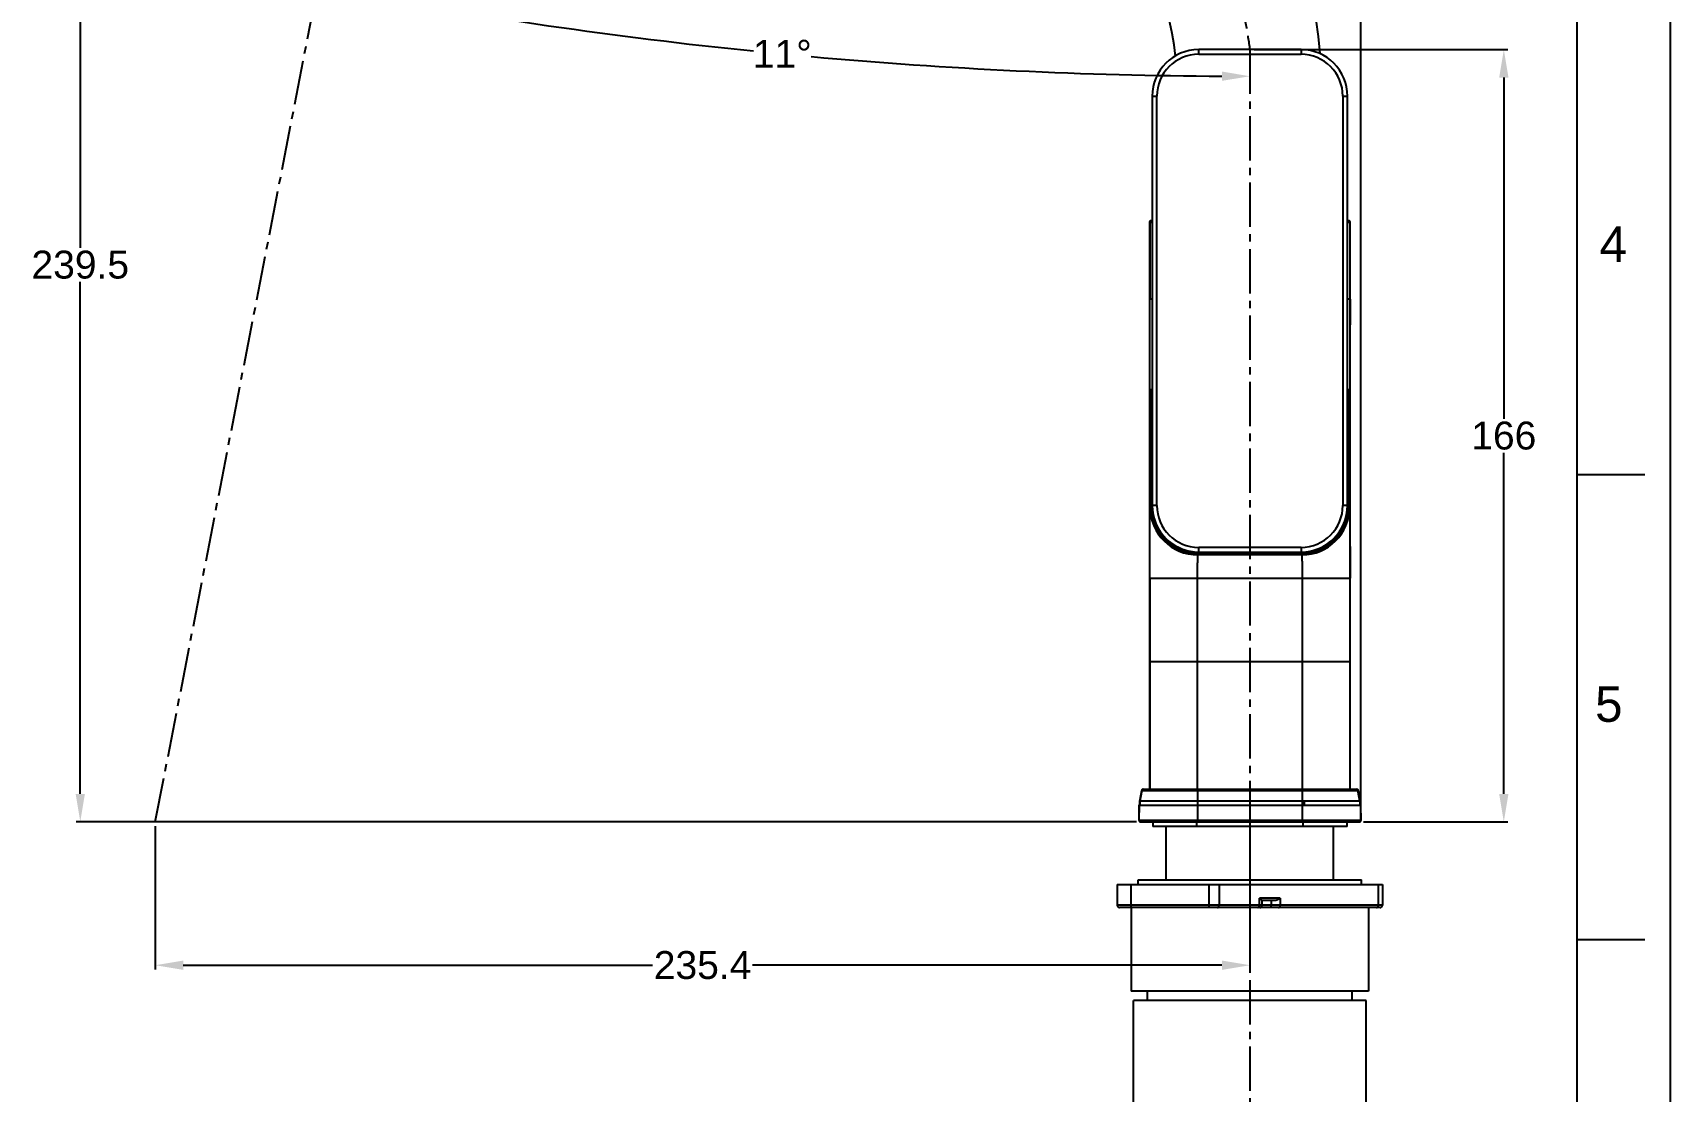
# Model space of a CAD drawing. Header units: millimetres. Extents: x 8455 to 9049, y -103 to 737.
# Drawn here: x 8697.1 to 9049.3, y 184 to 411.6 of the extents above; entities that cross this region are included whole.
import ezdxf

# ---------------------------------------------------------------- set-up
doc = ezdxf.new("R2010")
doc.units = ezdxf.units.MM
doc.linetypes.add('CENTER2', pattern=[28.575, 19.05, -3.175, 3.175, -3.175])
doc.layers.add('CENTER', color=1, linetype='CENTER2')
doc.layers.add('FORM', color=7, linetype='Continuous')
doc.layers.add('DIM', color=3, linetype='Continuous', lineweight=9)
doc.styles.get("Standard").update_dxf_attribs({"font": 'arial.ttf'})
doc.dimstyles.new('겸용-샤워욕조용1', dxfattribs={"dimscale": 0.6, "dimtxt": 10, "dimasz": 10, "dimexe": 1.5, "dimexo": 1.5, "dimgap": 1, "dimtad": 0, "dimtih": 1, "dimtoh": 1, "dimdec": 1, "dimdsep": 46, "dimtxsty": 'Standard', "dimcen": 2.5, "dimclrd": 5, "dimclre": 5, "dimclrt": 5, "dimadec": 1, "dimazin": 2, "dimtfac": 1, "dimtdec": 1, "dimtmove": 0, "dimatfit": 3, "dimfxl": 1.25, "dimarcsym": 0})

# ---------------------------------------------------------------- blocks, each defined once
blk = doc.blocks.new('*D82')
at = {"layer": 'Defpoints', "color": 0, "transparency": 16777216}
for p in [(8775.1, 507.47), (8768.24, 472.13), (8824.76, 410.83), (8958.85, 407.95), (8958.85, 138.03)]:
    blk.add_point(p, dxfattribs=at)
at = {"layer": 'DIM', "color": 5, "lineweight": -2, "transparency": 16777216}
blk.add_line((8768.06, 471.25), (8758.23, 420.65), dxfattribs=at)
for start, end in [(259.32722, 264.16799), (264.84774, 269.67276)]:
    blk.add_arc((8958.85, 1452.75), 1050.52, start, end, dxfattribs=at)
at = {"layer": 'DIM', "color": 5, "transparency": 16777216}
for points in [[(8764.1, 419.42), (8764.48, 421.39), (8758.4, 421.53)], [(8952.85, 403.25), (8952.85, 401.25), (8958.85, 402.23)]]:
    blk.add_solid(points, dxfattribs=at)
at = {"layer": 'DIM', "color": 5, "transparency": 16777216, "insert": (8858.31, 407.05), "char_height": 6, "attachment_point": 5}
blk.add_mtext('11°', dxfattribs=at)
blk = doc.blocks.new('*D83')
at = {"layer": 'Defpoints', "color": 0, "transparency": 16777216}
for p in [(8770.05, 481.46), (8707.35, 241.95), (8935.38, 241.95)]:
    blk.add_point(p, dxfattribs=at)
at = {"layer": 'DIM', "color": 5, "lineweight": -2, "transparency": 16777216}
for p, q in [((8769.15, 481.46), (8706.45, 481.46)), ((8707.35, 475.46), (8707.35, 365.37)), ((8707.35, 247.95), (8707.35, 358.04)), ((8934.48, 241.95), (8706.45, 241.95))]:
    blk.add_line(p, q, dxfattribs=at)
at = {"layer": 'DIM', "color": 5, "transparency": 16777216}
for points in [[(8706.35, 475.46), (8708.35, 475.46), (8707.35, 481.46)], [(8706.35, 247.95), (8708.35, 247.95), (8707.35, 241.95)]]:
    blk.add_solid(points, dxfattribs=at)
at = {"layer": 'DIM', "color": 5, "transparency": 16777216, "insert": (8707.35, 361.7), "char_height": 6, "attachment_point": 5}
blk.add_mtext('239.5', dxfattribs=at)
blk = doc.blocks.new('*D84')
at = {"layer": 'Defpoints', "color": 0, "transparency": 16777216}
for p in [(8958.85, 407.95), (8982.36, 241.95), (9013.46, 241.95)]:
    blk.add_point(p, dxfattribs=at)
at = {"layer": 'DIM', "color": 5, "lineweight": -2, "transparency": 16777216}
for p, q in [((8959.75, 407.95), (9014.36, 407.95)), ((9013.46, 401.95), (9013.46, 328.61)), ((9013.46, 247.95), (9013.46, 321.29)), ((8983.26, 241.95), (9014.36, 241.95))]:
    blk.add_line(p, q, dxfattribs=at)
at = {"layer": 'DIM', "color": 5, "transparency": 16777216}
for points in [[(9012.46, 401.95), (9014.46, 401.95), (9013.46, 407.95)], [(9012.46, 247.95), (9014.46, 247.95), (9013.46, 241.95)]]:
    blk.add_solid(points, dxfattribs=at)
at = {"layer": 'DIM', "color": 5, "transparency": 16777216, "insert": (9013.46, 324.95), "char_height": 6, "attachment_point": 5}
blk.add_mtext('166', dxfattribs=at)
blk = doc.blocks.new('*D86')
at = {"layer": 'Defpoints', "color": 0, "transparency": 16777216}
for p in [(8723.49, 241.95), (8958.85, 241.95), (8958.85, 211.12)]:
    blk.add_point(p, dxfattribs=at)
at = {"layer": 'DIM', "color": 5, "lineweight": -2, "transparency": 16777216}
for p, q in [((8723.49, 241.05), (8723.49, 210.22)), ((8958.85, 241.05), (8958.85, 210.22)), ((8729.49, 211.12), (8830.41, 211.12)), ((8952.85, 211.12), (8851.93, 211.12))]:
    blk.add_line(p, q, dxfattribs=at)
at = {"layer": 'DIM', "color": 5, "transparency": 16777216}
for points in [[(8729.49, 212.12), (8729.49, 210.12), (8723.49, 211.12)], [(8952.85, 212.12), (8952.85, 210.12), (8958.85, 211.12)]]:
    blk.add_solid(points, dxfattribs=at)
at = {"layer": 'DIM', "color": 5, "transparency": 16777216, "insert": (8841.17, 211.12), "char_height": 6, "attachment_point": 5}
blk.add_mtext('235.4', dxfattribs=at)
blk = doc.blocks.new('*D88')
at = {"layer": 'Defpoints', "color": 0, "transparency": 16777216}
for p in [(8982.72, 538.61), (8734.69, 492.24), (8982.72, 242.26)]:
    blk.add_point(p, dxfattribs=at)
at = {"layer": 'DIM', "color": 5, "lineweight": -2, "transparency": 16777216}
for p, q in [((8734.69, 493.14), (8734.69, 539.51)), ((8982.72, 243.16), (8982.72, 539.51)), ((8740.69, 538.61), (8851.42, 538.61)), ((8976.72, 538.61), (8865.99, 538.61))]:
    blk.add_line(p, q, dxfattribs=at)
at = {"layer": 'DIM', "color": 5, "transparency": 16777216}
for points in [[(8740.69, 539.61), (8740.69, 537.61), (8734.69, 538.61)], [(8976.72, 539.61), (8976.72, 537.61), (8982.72, 538.61)]]:
    blk.add_solid(points, dxfattribs=at)
at = {"layer": 'DIM', "color": 5, "transparency": 16777216, "insert": (8858.7, 538.61), "char_height": 6, "attachment_point": 5}
blk.add_mtext('248', dxfattribs=at)

msp = doc.modelspace()

# ---------------------------------------------------------------- linework, layer by layer
at = {"linetype": 'Continuous'}
for p, q in [((8947.85, 406.95), (8947.85, 407.95)), ((8969.85, 407.95), (8947.85, 407.95)), ((8947.85, 406.95), (8969.85, 406.95)), ((8969.85, 407.95), (8969.85, 406.95)), ((8937.85, 397.95), (8937.85, 309.95)), ((8937.85, 397.95), (8938.85, 397.95)), ((8938.85, 309.95), (8938.85, 397.95)), ((8978.85, 397.95), (8979.85, 397.95)), ((8978.85, 397.95), (8978.85, 309.95)), ((8979.85, 309.95), (8979.85, 397.95)), ((8937.25, 370.84), (8937.85, 370.84)), ((8937.25, 370.84), (8937.25, 248.95)), ((8937.31, 370.84), (8937.31, 354.34)), ((8937.55, 371.14), (8937.85, 371.14)), ((8979.85, 371.14), (8980.15, 371.14)), ((8979.85, 370.84), (8980.45, 370.84)), ((8980.39, 354.34), (8980.39, 370.84)), ((8980.45, 248.95), (8980.45, 370.84)), ((8937.85, 354.34), (8937.31, 354.34)), ((8980.39, 354.34), (8979.85, 354.34)), ((8937.55, 331.95), (8937.41, 332.2)), ((8937.55, 309.92), (8937.55, 331.98)), ((8937.55, 331.95), (8937.55, 331.98)), ((8937.55, 331.95), (8937.85, 331.95)), ((8979.85, 331.95), (8980.15, 331.95)), ((8980.29, 332.2), (8980.15, 331.95)), ((8980.15, 331.98), (8980.15, 331.95)), ((8980.15, 309.92), (8980.15, 331.98)), ((8937.38, 309.64), (8937.55, 309.95)), ((8937.85, 309.95), (8937.55, 309.95)), ((8937.55, 309.95), (8937.55, 309.92)), ((8938.85, 309.95), (8937.85, 309.95)), ((8979.85, 309.95), (8978.85, 309.95)), ((8980.15, 309.95), (8979.85, 309.95)), ((8980.15, 309.92), (8980.15, 309.95)), ((8980.15, 309.95), (8980.32, 309.64)), ((8979.66, 308), (8979.65, 307.98)), ((8979.66, 308), (8979.65, 307.98)), ((8947.85, 299.65), (8947.68, 299.34)), ((8970.02, 299.34), (8947.68, 299.34)), ((8947.69, 299.65), (8947.85, 299.65)), ((8969.85, 300.95), (8947.85, 300.95)), ((8947.85, 299.95), (8947.85, 300.95)), ((8947.85, 299.95), (8969.85, 299.95)), ((8947.85, 299.65), (8947.85, 299.95)), ((8947.85, 299.65), (8969.88, 299.65)), ((8969.85, 300.95), (8969.85, 299.95)), ((8969.85, 299.95), (8969.85, 299.65)), ((8969.85, 299.65), (8969.88, 299.65)), ((8970.02, 299.34), (8969.85, 299.65)), ((8937.31, 294.34), (8980.39, 294.34)), ((8937.31, 294.34), (8937.31, 248.95)), ((8947.61, 248.95), (8947.61, 294.34)), ((8970.09, 294.34), (8970.09, 248.95)), ((8980.39, 248.95), (8980.39, 294.34)), ((8935.16, 246.36), (8935.6, 248.7)), ((8935.65, 248.7), (8935.22, 246.36)), ((8935.6, 248.7), (8982.15, 248.7)), ((8935.89, 248.95), (8981.85, 248.95)), ((8947.63, 246.36), (8947.63, 248.95)), ((8970.11, 248.95), (8970.11, 246.36)), ((8982.52, 246.36), (8982.09, 248.7)), ((8982.15, 248.7), (8982.58, 246.36)), ((8935.02, 242.26), (8935.08, 245.54)), ((8935.08, 245.54), (8935.14, 245.54)), ((8935.08, 242.26), (8935.14, 245.54)), ((8935.14, 245.54), (8935.15, 245.54)), ((8935.15, 245.54), (8970.11, 245.54)), ((8970.11, 246.36), (8935.16, 246.36)), ((8947.63, 245.54), (8947.63, 246.36)), ((8947.63, 241.95), (8947.63, 245.54)), ((8970.11, 246.36), (8970.11, 245.54)), ((8970.61, 246.36), (8970.11, 246.36)), ((8970.11, 245.54), (8970.11, 241.95)), ((8970.11, 245.54), (8970.61, 245.54)), ((8982.58, 246.36), (8970.61, 246.36)), ((8970.61, 245.54), (8982.61, 245.54)), ((8982.61, 245.54), (8982.66, 245.54)), ((8982.61, 245.54), (8982.66, 242.26)), ((8982.66, 245.54), (8982.72, 242.26)), ((8935.08, 242.26), (8935.02, 242.26)), ((8982.66, 242.26), (8935.08, 242.26)), ((8935.32, 241.95), (8982.42, 241.95)), ((8937.96, 241.95), (8937.96, 240.95)), ((8979.76, 240.95), (8937.96, 240.95)), ((8940.85, 229.51), (8940.85, 240.95)), ((8947.46, 240.95), (8947.46, 241.95)), ((8970.26, 241.95), (8970.26, 240.95)), ((8976.85, 229.51), (8976.85, 240.95)), ((8979.76, 240.95), (8979.76, 241.95)), ((8982.72, 242.26), (8982.66, 242.26)), ((8934.85, 229.51), (8982.85, 229.51)), ((8934.85, 228.51), (8934.85, 229.51)), ((8982.85, 228.51), (8982.85, 229.51)), ((8930.35, 228.51), (8987.35, 228.51)), ((8930.35, 228.51), (8930.35, 224.01)), ((8933.35, 223.51), (8933.35, 228.51)), ((8950.11, 223.51), (8950.11, 228.51)), ((8952.23, 228.51), (8952.23, 224.01)), ((8965.39, 225.51), (8960.91, 225.51)), ((8960.91, 224.01), (8960.91, 225.51)), ((8965.39, 225.51), (8965.39, 224.01)), ((8986.47, 228.51), (8986.47, 224.01)), ((8987.35, 228.51), (8987.35, 224.01)), ((8987.35, 224.01), (8930.35, 224.01)), ((8986.85, 223.51), (8930.85, 223.51)), ((8933.35, 223.51), (8933.35, 205.51)), ((8964.1, 225.01), (8961.49, 225.01)), ((8961.5, 224.01), (8961.5, 225.01)), ((8963.45, 225.01), (8963.45, 224.01)), ((8984.35, 223.51), (8984.35, 205.51)), ((8984.35, 205.51), (8933.35, 205.51)), ((8936.85, 203.51), (8936.85, 205.51)), ((8980.85, 203.51), (8980.85, 205.51)), ((8983.85, 203.51), (8933.85, 203.51)), ((8933.85, 177.21), (8933.85, 203.51)), ((8983.85, 177.21), (8983.85, 203.51))]:
    msp.add_line(p, q, dxfattribs=at)
msp.add_line((8937.25, 276.4), (8980.45, 276.4))
for centre, radius, start, end in [((8876.35, 398.79), 98, 4.8586, 72), ((8876.35, 398.79), 67, 6.6683, 72), ((8947.85, 397.95), 10, 90, 180), ((8947.85, 397.95), 9, 90, 180), ((8969.85, 397.95), 10, 0, 90), ((8969.85, 397.95), 9, 0, 90), ((8947.91, 331.95), 10.36, 166.8101, 179.8143), ((8969.79, 331.95), 10.36, 0.1858, 13.1896), ((8947.85, 309.95), 10.3, 180.1494, 269.152), ((8947.99, 309.96), 10.14, 180.0648, 180.2581), ((8947.85, 309.95), 10, 180, 270), ((8947.95, 309.96), 10.1, 180.2485, 191.1812), ((8947.85, 309.95), 9, 180, 270), ((8969.85, 309.95), 10, 270, 0), ((8969.85, 309.95), 9, 270, 0), ((8969.85, 309.95), 10.3, 270.155, 359.8518), ((8969.7, 309.96), 10.15, 359.0618, 359.9352), ((8947.68, 309.64), 10.3, 180.0036, 269.9979), ((8947.85, 309.95), 10, 191.2354, 269.7126), ((8970.02, 309.64), 10.3, 270.0021, 359.9964), ((8969.85, 309.95), 10, 271.5916, 348.6556), ((8969.76, 309.96), 10.09, 348.816, 359.0725), ((8947.86, 310.09), 10.14, 269.6506, 269.9347), ((8969.84, 310.09), 10.14, 270.0654, 271.6374), ((8940.09, 245.45), 5.01, 169.5738, 178.992), ((8940.15, 245.45), 5.01, 169.5749, 178.9923), ((8940.16, 245.45), 5.01, 169.5888, 178.9976), ((8847.38, 245.35), 123.23, 0.0874, 0.4679), ((8977.6, 245.45), 5.01, 1.008, 10.4253), ((8977.66, 245.45), 5.01, 1.008, 10.4262), ((8930.85, 224.01), 0.5, 180, 270), ((8961, 224.01), 0.5, 270, 0), ((8986.85, 224.01), 0.5, 270, 0)]:
    msp.add_arc(centre, radius, start, end, dxfattribs=at)
for points, knots in [([(8937.55, 371.14), (8937.47, 371.14), (8937.31, 371.08), (8937.25, 370.92), (8937.25, 370.84)], [0, 0, 0, 0, 0.5, 1, 1, 1, 1]), ([(8937.61, 371.14), (8937.53, 371.14), (8937.37, 371.08), (8937.31, 370.92), (8937.31, 370.84)], [0, 0, 0, 0, 0.499998, 1, 1, 1, 1]), ([(8980.39, 370.84), (8980.39, 370.92), (8980.33, 371.08), (8980.17, 371.14), (8980.09, 371.14)], [0, 0, 0, 0, 0.500002, 1, 1, 1, 1]), ([(8980.45, 370.84), (8980.45, 370.92), (8980.38, 371.08), (8980.22, 371.14), (8980.15, 371.14)], [0, 0, 0, 0, 0.5, 1, 1, 1, 1]), ([(8937.41, 332.2), (8937.4, 332.21), (8937.41, 332.26), (8937.4, 332.35), (8937.39, 332.49), (8937.39, 332.78), (8937.38, 333.27), (8937.37, 334.01), (8937.36, 334.94), (8937.35, 336.06), (8937.34, 337.35), (8937.33, 339.38), (8937.32, 342.26), (8937.31, 346.02), (8937.31, 350.1), (8937.31, 352.91), (8937.31, 354.34)], [0, 0, 0, 0, 0.001645, 0.00567, 0.012058, 0.020787, 0.045174, 0.078644, 0.12095, 0.171625, 0.230146, 0.295988, 0.447197, 0.619335, 0.805974, 1, 1, 1, 1]), ([(8980.39, 354.34), (8980.39, 352.91), (8980.39, 350.1), (8980.38, 346.02), (8980.37, 342.26), (8980.36, 339.38), (8980.35, 337.35), (8980.35, 336.06), (8980.34, 334.94), (8980.33, 334.01), (8980.32, 333.27), (8980.31, 332.78), (8980.3, 332.49), (8980.3, 332.35), (8980.29, 332.26), (8980.29, 332.21), (8980.29, 332.2)], [0, 0, 0, 0, 0.194026, 0.380665, 0.552803, 0.704012, 0.769854, 0.828375, 0.87905, 0.921356, 0.954826, 0.979213, 0.987942, 0.99433, 0.998355, 1, 1, 1, 1]), ([(8937.41, 332.2), (8937.41, 332.43), (8937.44, 333.38), (8937.61, 334.33), (8937.8, 335.02)], [0, 0, 0, 0, 0.241396, 1, 1, 1, 1]), ([(8979.9, 335.02), (8979.96, 334.78), (8980.19, 333.86), (8980.29, 332.91), (8980.29, 332.2)], [0, 0, 0, 0, 0.258827, 1, 1, 1, 1]), ([(8937.31, 294.34), (8937.31, 295.33), (8937.31, 297.27), (8937.31, 300.09), (8937.32, 302.69), (8937.33, 304.97), (8937.33, 306.64), (8937.34, 307.75), (8937.35, 308.39), (8937.35, 308.9), (8937.36, 309.24), (8937.36, 309.44), (8937.37, 309.55), (8937.36, 309.61), (8937.38, 309.64)], [0, 0, 0, 0, 0.194027, 0.380666, 0.552806, 0.704015, 0.828378, 0.879054, 0.92136, 0.95483, 0.979217, 0.987946, 0.994334, 1, 1, 1, 1]), ([(8980.32, 309.64), (8980.33, 309.61), (8980.32, 309.55), (8980.33, 309.44), (8980.33, 309.24), (8980.34, 308.9), (8980.35, 308.39), (8980.35, 307.75), (8980.36, 306.64), (8980.37, 304.97), (8980.38, 302.69), (8980.39, 300.09), (8980.39, 297.27), (8980.39, 295.33), (8980.39, 294.34)], [0, 0, 0, 0, 0.005666, 0.012054, 0.020783, 0.04517, 0.07864, 0.120946, 0.171622, 0.295985, 0.447194, 0.619334, 0.805973, 1, 1, 1, 1]), ([(8947.61, 294.34), (8947.61, 294.66), (8947.61, 295.3), (8947.61, 296.22), (8947.62, 297.07), (8947.63, 297.81), (8947.64, 298.36), (8947.64, 298.72), (8947.65, 298.93), (8947.66, 299.1), (8947.66, 299.22), (8947.67, 299.29), (8947.67, 299.33), (8947.68, 299.34)], [0, 0, 0, 0, 0.193949, 0.380574, 0.552695, 0.703833, 0.828222, 0.878871, 0.92115, 0.954663, 0.9791, 0.994229, 1, 1, 1, 1]), ([(8970.02, 299.34), (8970.03, 299.33), (8970.02, 299.29), (8970.04, 299.22), (8970.04, 299.1), (8970.05, 298.93), (8970.05, 298.72), (8970.06, 298.36), (8970.07, 297.81), (8970.08, 297.07), (8970.08, 296.22), (8970.09, 295.3), (8970.09, 294.66), (8970.09, 294.34)], [0, 0, 0, 0, 0.005771, 0.0209, 0.045337, 0.07885, 0.121129, 0.171778, 0.296167, 0.447305, 0.619426, 0.806051, 1, 1, 1, 1]), ([(8935.89, 248.95), (8935.82, 248.95), (8935.68, 248.9), (8935.61, 248.77), (8935.6, 248.7)], [0, 0, 0, 0, 0.5, 1, 1, 1, 1]), ([(8935.95, 248.95), (8935.88, 248.95), (8935.74, 248.9), (8935.67, 248.77), (8935.65, 248.7)], [0, 0, 0, 0, 0.500011, 1, 1, 1, 1]), ([(8982.09, 248.7), (8982.08, 248.77), (8982, 248.9), (8981.86, 248.95), (8981.8, 248.95)], [0, 0, 0, 0, 0.499989, 1, 1, 1, 1]), ([(8982.15, 248.7), (8982.14, 248.77), (8982.06, 248.9), (8981.92, 248.95), (8981.85, 248.95)], [0, 0, 0, 0, 0.5, 1, 1, 1, 1]), ([(8935.02, 242.26), (8935.02, 242.18), (8935.09, 242.02), (8935.25, 241.95), (8935.32, 241.95)], [0, 0, 0, 0, 0.500076, 1, 1, 1, 1]), ([(8935.08, 242.26), (8935.08, 242.2), (8935.11, 242.08), (8935.21, 242), (8935.26, 241.97)], [0, 0, 0, 0, 0.500145, 1, 1, 1, 1]), ([(8982.36, 241.95), (8982.44, 241.95), (8982.6, 242.02), (8982.66, 242.18), (8982.66, 242.26)], [0, 0, 0, 0, 0.499865, 1, 1, 1, 1]), ([(8982.42, 241.95), (8982.5, 241.95), (8982.66, 242.02), (8982.72, 242.18), (8982.72, 242.26)], [0, 0, 0, 0, 0.499924, 1, 1, 1, 1]), ([(8961.49, 225.01), (8961.48, 225.01), (8961.46, 225.04), (8961.43, 225.07), (8961.37, 225.13), (8961.28, 225.22), (8961.12, 225.35), (8960.99, 225.46), (8960.91, 225.51)], [0, 0, 0, 0, 0.033554, 0.104171, 0.204784, 0.329544, 0.635649, 1, 1, 1, 1]), ([(8965.39, 225.51), (8965.21, 225.39), (8964.81, 225.15), (8964.35, 225.01), (8964.1, 225.01)], [0, 0, 0, 0, 0.469744, 1, 1, 1, 1]), ([(8951.87, 223.51), (8951.97, 223.51), (8952.18, 223.66), (8952.23, 223.89), (8952.23, 224.01)], [0, 0, 0, 0, 0.440232, 1, 1, 1, 1]), ([(8960.56, 223.51), (8960.58, 223.51), (8960.68, 223.53), (8960.76, 223.6), (8960.81, 223.66)], [0, 0, 0, 0, 0.234393, 1, 1, 1, 1]), ([(8960.81, 223.66), (8960.82, 223.68), (8960.89, 223.79), (8960.91, 223.92), (8960.91, 224.01)], [0, 0, 0, 0, 0.23556, 1, 1, 1, 1]), ([(8963.58, 223.51), (8963.56, 223.51), (8963.51, 223.57), (8963.47, 223.73), (8963.45, 223.89), (8963.45, 224.01)], [0, 0, 0, 0, 0.117914, 0.335546, 1, 1, 1, 1]), ([(8965.04, 223.51), (8965.13, 223.51), (8965.34, 223.66), (8965.39, 223.89), (8965.39, 224.01)], [0, 0, 0, 0, 0.440232, 1, 1, 1, 1]), ([(8986.12, 223.51), (8986.21, 223.51), (8986.42, 223.66), (8986.47, 223.89), (8986.47, 224.01)], [0, 0, 0, 0, 0.440232, 1, 1, 1, 1])]:
    msp.add_open_spline(points, degree=3, knots=knots, dxfattribs=at)
msp.add_open_spline([(8935.26, 241.97), (8935.3, 241.96), (8935.34, 241.95), (8935.38, 241.95)], degree=3, dxfattribs=at)
at = {"layer": 'CENTER', "ltscale": 0.5}
msp.add_line((8723.49, 241.95), (8775.1, 507.47), dxfattribs=at)
msp.add_lwpolyline([(8958.85, 407.95), (8958.85, 138.03, -0.297152), (8931.53, 104.12, 0.099854), (8867.11, 66.88, 0.063991), (8858.49, 57.49), (8839.19, 22.44, 0.124395), (8837.83, 17.22, 0.732618), (8950.83, -19.52, 0.077189), (8954.83, -11.57, 0.094087), (8964.6, 66.29), (8964.6, 121.21)], format="xyb", dxfattribs=at)
msp.add_rational_spline([(8811.01, 501.24), (8818.85, 500.49), (8830.53, 498.41), (8845.75, 494.45), (8853.28, 492.26), (8857.03, 491.17), (8858.6, 490.72), (8864.83, 488.93), (8871.06, 487.15), (8901.84, 477.25), (8933.4, 467), (8954.44, 441.33), (8958.85, 407.95)], [1, 1, 1, 1, 1, 1, 1, 1, 1, 1, 0.894555076637, 0.894555076637, 1], degree=3, knots=[0, 0, 0, 0, 0.501027, 0.751974, 1, 1, 1, 1.251923, 2, 2, 2, 3.140253, 3.140253, 3.140253, 3.140253], dxfattribs=at)
at = {"layer": 'FORM', "color": 7, "linetype": 'Continuous'}
for p, q in [((9049.25, 736.62), (9049.25, -103.38)), ((9029.25, -83.38), (9029.25, 716.62)), ((9029.25, 316.62), (9043.79, 316.62)), ((9029.25, 216.62), (9043.79, 216.62))]:
    msp.add_line(p, q, dxfattribs=at)

# ---------------------------------------------------------------- texts
at = {"layer": 'FORM', "char_height": 7.62, "attachment_point": 5}
for s, insert in [('4', (9036.99, 366.13)), ('5', (9036.04, 267.2))]:
    msp.add_mtext_dynamic_manual_height_columns(s, width=50, gutter_width=12.5, heights=[0], dxfattribs=dict(at, insert=insert))

# ---------------------------------------------------------------- dimensions: what is measured, and where the dimension line sits
at = {"layer": 'DIM', "color": 5}
dim = msp.add_linear_dim(base=(8982.72, 538.61), p1=(8734.69, 492.24), p2=(8982.72, 242.26), dimstyle='겸용-샤워욕조용1', dxfattribs=at)
dim.commit()
dim.dimension.update_dxf_attribs({"geometry": '*D88', "text_midpoint": (8858.7, 538.61), "dimtype": 160})
dim = msp.add_angular_dim_2l(base=(8824.76, 410.83), line1=((8958.85, 407.95), (8958.85, 138.03)), line2=((8768.24, 472.13), (8775.1, 507.47)), dimstyle='겸용-샤워욕조용1', dxfattribs=at)
dim.commit()
dim.dimension.update_dxf_attribs({"geometry": '*D82', "text_midpoint": (8858.31, 407.05), "dimtype": 162})
for base, p1, p2, picture, middle in [((8707.35, 241.95), (8770.05, 481.46), (8935.38, 241.95), '*D83', (8707.35, 361.7)), ((9013.46, 241.95), (8958.85, 407.95), (8982.36, 241.95), '*D84', (9013.46, 324.95))]:
    dim = msp.add_linear_dim(base=base, p1=p1, p2=p2, angle=90, dimstyle='겸용-샤워욕조용1', dxfattribs=at)
    dim.commit()
    dim.dimension.update_dxf_attribs({"geometry": picture, "text_midpoint": middle})
dim = msp.add_linear_dim(base=(8958.85, 211.12), p1=(8723.49, 241.95), p2=(8958.85, 241.95), dimstyle='겸용-샤워욕조용1', dxfattribs=at)
dim.commit()
dim.dimension.update_dxf_attribs({"geometry": '*D86', "text_midpoint": (8841.17, 211.12)})

doc.saveas('drawing.dxf')
